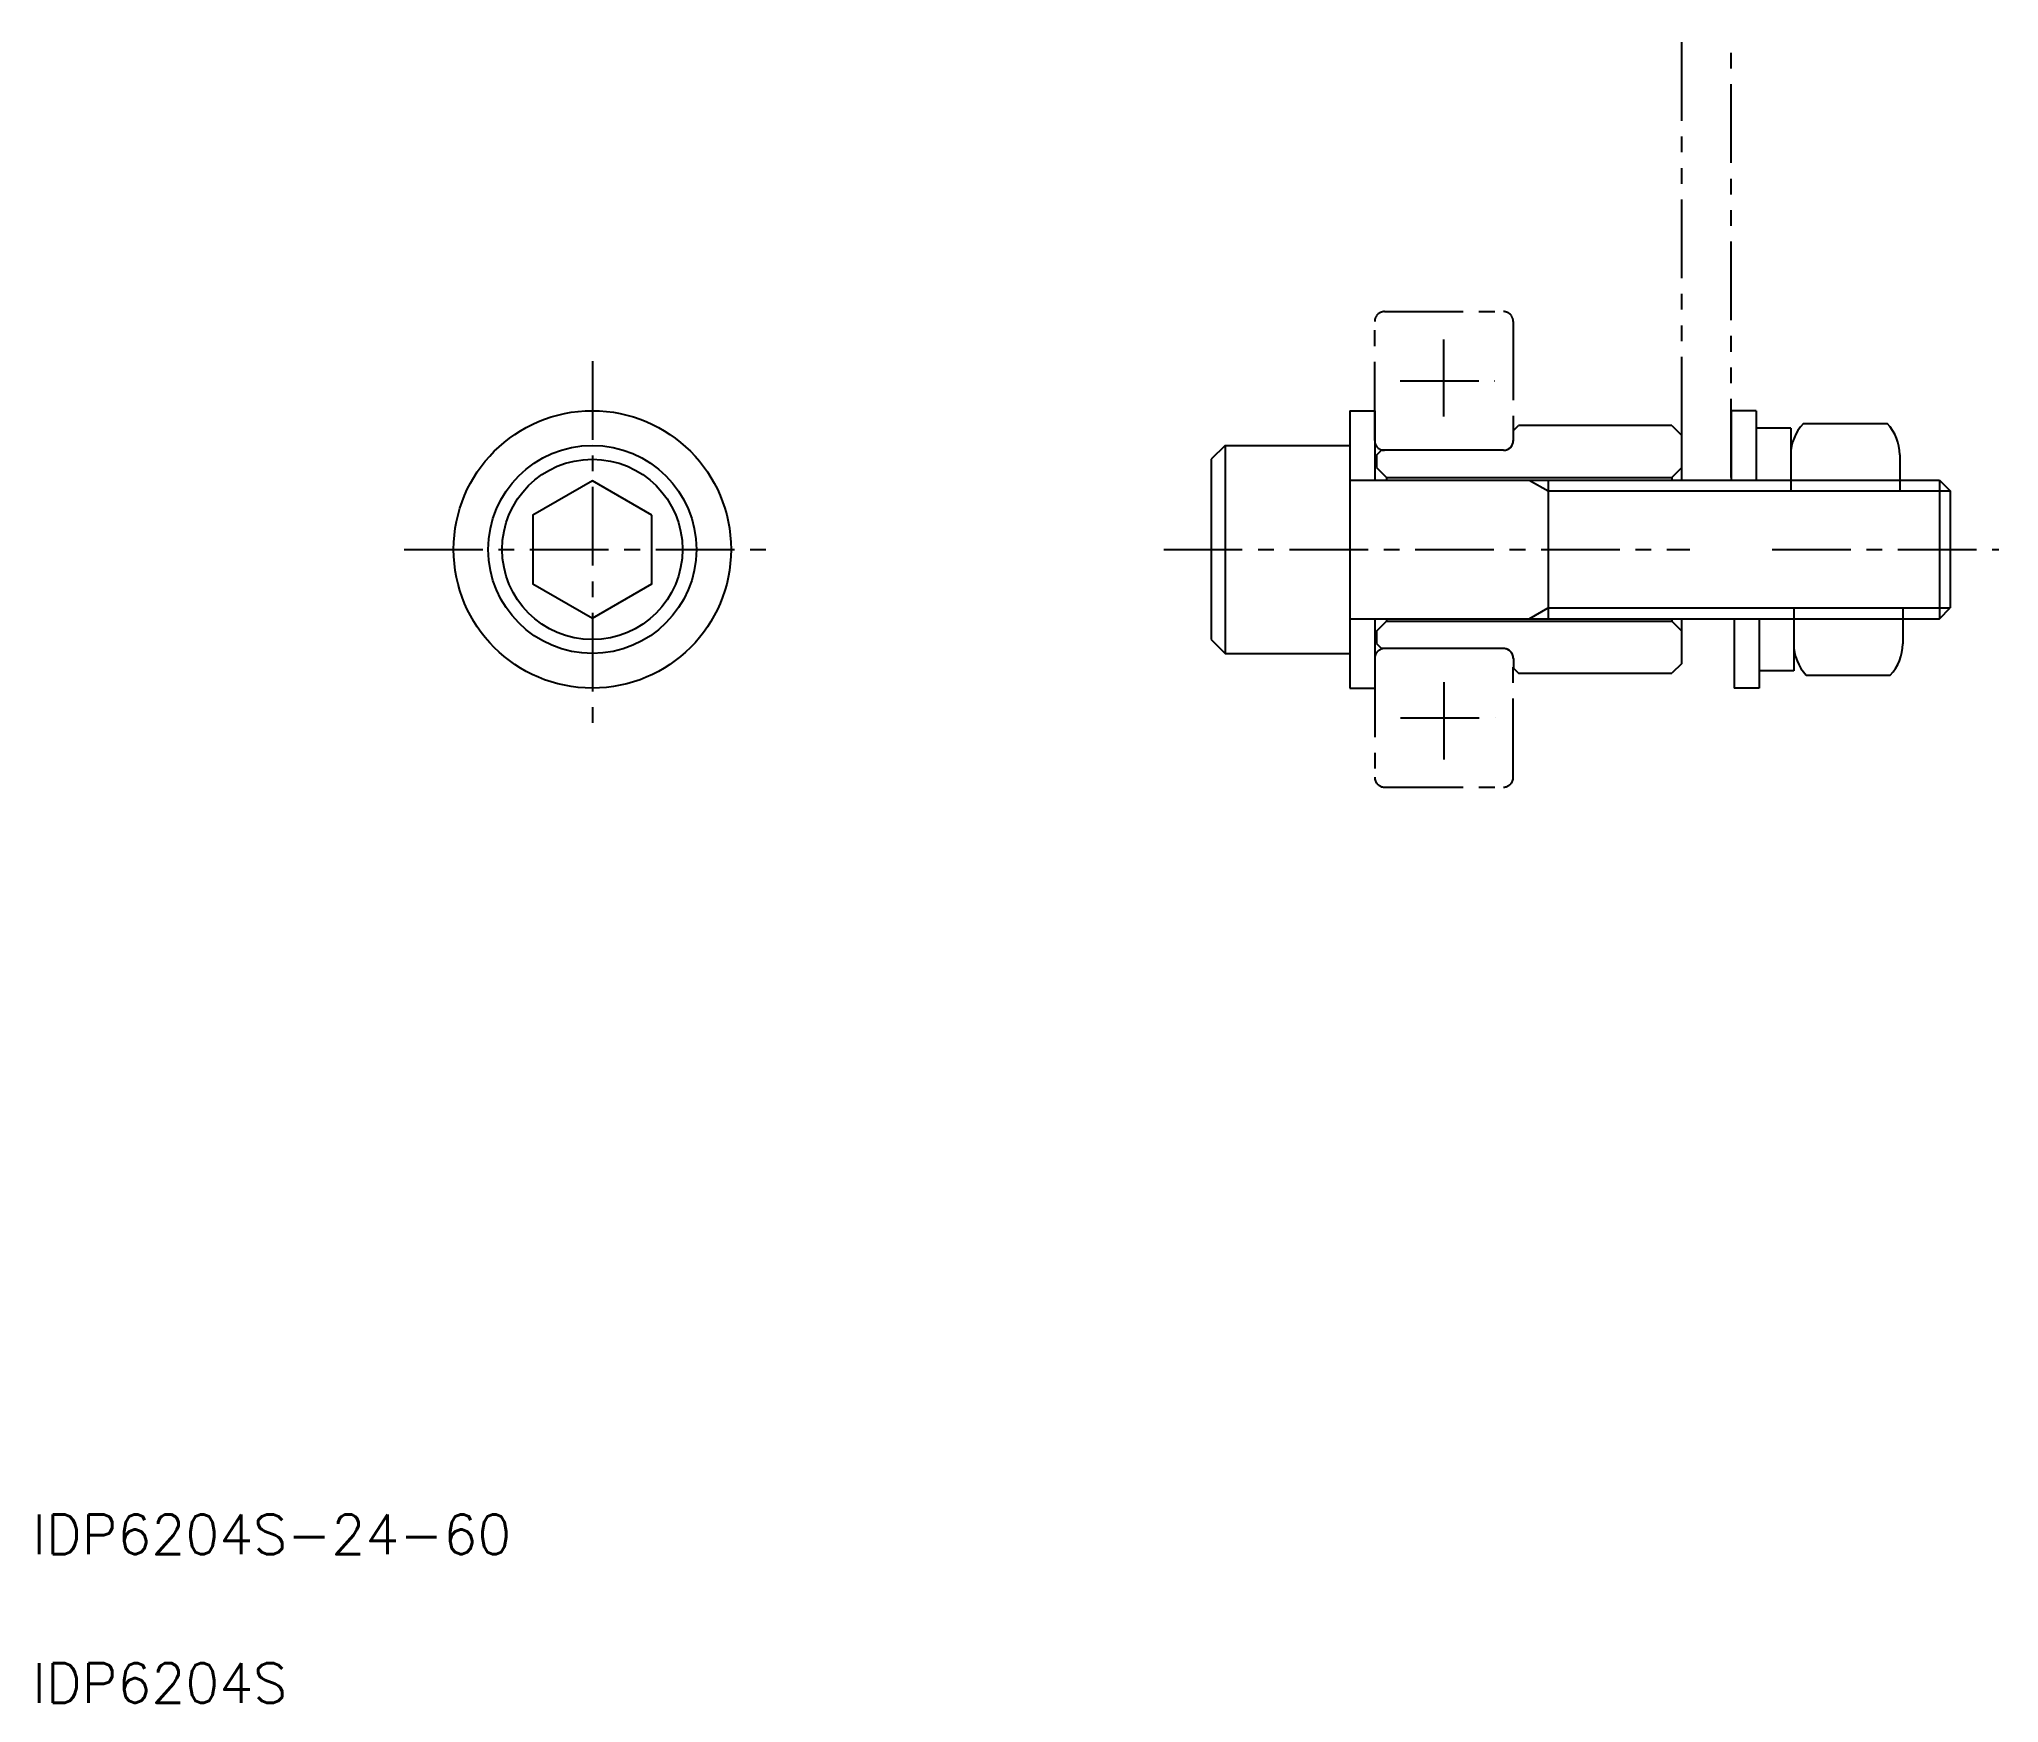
# Model space of a CAD drawing. Extents: x 11 to 208, y 10 to 178.
import ezdxf

# ---------------------------------------------------------------- set-up
doc = ezdxf.new("R2010")
doc.units = 0
doc.header["$LTSCALE"] = 0.25
doc.linetypes.add('CENTER', pattern=[50.8, 31.75, -6.35, 6.35, -6.35])
doc.linetypes.add('PHANTOM', pattern=[63.5, 31.75, -6.35, 6.35, -6.35, 6.35, -6.35])
doc.layers.get('0').update_dxf_attribs({"linetype": 'CONTINUOUS'})
doc.layers.add('CENTER', color=1, linetype='CENTER')
doc.styles.get("Standard").update_dxf_attribs({"font": 'txt', "bigfont": 'BIGFONT'})

msp = doc.modelspace()

# ---------------------------------------------------------------- linework, layer by layer
at = {"color": 3, "linetype": 'PHANTOM'}
for p, q in [((176.49, 137.9), (176.49, 177.89)), ((181.49, 133.65), (181.49, 177.89)), ((152.44, 147.59), (152.44, 139.8)), ((148.06, 143.4), (157.62, 143.4)), ((145.49, 115.4), (145.49, 103.41)), ((158.48, 116.4), (146.49, 116.4)), ((159.48, 103.41), (159.48, 115.4)), ((152.49, 105.21), (152.49, 113)), ((148.11, 109.41), (157.66, 109.41)), ((146.49, 102.41), (158.48, 102.41))]:
    msp.add_line(p, q, dxfattribs=at)
at = {"color": 7, "linetype": 'CONTINUOUS'}
for p, q in [((142.99, 140.4), (145.49, 140.4)), ((142.99, 140.4), (142.99, 112.4)), ((145.49, 140.4), (145.49, 133.4)), ((159.49, 138.4), (159.99, 138.9)), ((175.49, 138.9), (159.99, 138.9)), ((175.49, 138.9), (176.49, 137.9)), ((181.49, 140.4), (181.49, 133.4)), ((183.99, 140.4), (181.49, 140.4)), ((183.99, 140.4), (183.99, 133.4)), ((187.49, 138.65), (183.99, 138.65)), ((187.49, 138.65), (187.49, 132.3)), ((188.76, 139.1), (197.22, 139.1)), ((130.39, 136.9), (128.99, 135.5)), ((130.39, 136.9), (130.39, 115.9)), ((130.39, 136.9), (142.99, 136.9)), ((159.49, 137.4), (159.49, 138.4)), ((176.49, 133.4), (176.49, 137.9)), ((128.99, 135.5), (128.99, 117.3)), ((145.69, 135.9), (146.19, 136.4)), ((145.69, 135.9), (145.69, 134.65)), ((145.69, 134.65), (146.69, 133.65)), ((158.49, 136.4), (146.19, 136.4)), ((176.49, 134.65), (175.49, 133.65)), ((187.49, 135.93), (187.49, 133.4)), ((198.49, 135.93), (198.49, 132.3)), ((142.99, 133.4), (202.49, 133.4)), ((146.69, 133.65), (175.49, 133.65)), ((146.69, 133.65), (146.69, 133.4)), ((162.99, 133.4), (162.99, 119.4)), ((175.49, 133.65), (175.49, 133.4)), ((202.49, 133.4), (202.49, 119.4)), ((202.49, 133.4), (203.59, 132.3)), ((203.59, 132.3), (203.59, 120.5)), ((142.99, 119.4), (202.49, 119.4)), ((145.49, 119.4), (145.49, 112.4)), ((145.69, 118.15), (146.69, 119.15)), ((146.69, 119.4), (146.69, 119.15)), ((146.69, 119.15), (175.49, 119.15)), ((157.86, 119.4), (157.86, 119.4)), ((172.74, 119.4), (172.74, 119.4)), ((175.49, 119.4), (175.49, 119.15)), ((176.49, 118.15), (175.49, 119.15)), ((176.49, 114.9), (176.49, 119.4)), ((181.79, 119.4), (181.79, 112.4)), ((184.29, 119.4), (184.29, 112.4)), ((187.79, 120.5), (187.79, 114.15)), ((187.79, 119.4), (187.79, 116.88)), ((198.79, 120.5), (198.79, 116.88)), ((202.49, 119.4), (203.59, 120.5)), ((128.99, 117.3), (130.39, 115.9)), ((145.69, 118.15), (145.69, 116.9)), ((145.69, 116.9), (146.19, 116.4)), ((130.39, 115.9), (142.99, 115.9)), ((158.49, 116.4), (146.19, 116.4)), ((159.49, 115.4), (159.49, 114.4)), ((176.49, 114.9), (175.49, 113.9)), ((159.49, 114.4), (159.99, 113.9)), ((159.99, 113.9), (175.49, 113.9)), ((187.79, 114.15), (184.29, 114.15)), ((189.06, 113.7), (197.52, 113.7)), ((142.99, 112.4), (145.49, 112.4)), ((184.29, 112.4), (181.79, 112.4))]:
    msp.add_line(p, q, dxfattribs=at)
at = {"color": 3, "linetype": 'CONTINUOUS'}
for p, q in [((161.08, 133.4), (162.99, 132.3)), ((162.99, 132.3), (203.59, 132.3)), ((161.08, 119.4), (162.99, 120.5)), ((162.99, 120.5), (203.59, 120.5))]:
    msp.add_line(p, q, dxfattribs=at)
at = {"color": 3, "linetype": 'PHANTOM'}
msp.add_lwpolyline([(158.48, 136.4), (146.49, 136.4, -0.414214), (145.49, 137.4), (145.49, 149.4, -0.414214), (146.49, 150.4), (158.48, 150.4, -0.414214), (159.48, 149.4), (159.48, 137.4, -0.414214)], format="xyb", close=True, dxfattribs=at)
at = {"color": 7, "linetype": 'CONTINUOUS'}
msp.add_lwpolyline([(72.52, 129.87), (66.52, 133.33), (60.52, 129.87), (60.52, 122.94), (66.52, 119.47), (72.52, 122.94)], close=True, dxfattribs=at)
for radius in [14, 10.5, 9.1]:
    msp.add_circle((66.52, 126.4), radius, dxfattribs=at)
for centre, radius, start, end in [((192.09, 135.93), 4.6, 136.3898, 180.0021), ((193.89, 135.93), 4.6, 359.9979, 43.6102), ((158.49, 137.4), 1, 270, 0), ((192.39, 116.88), 4.6, 179.9979, 223.6102), ((194.19, 116.88), 4.6, 316.3898, 0.0021), ((158.49, 115.4), 1, 0, 90)]:
    msp.add_arc(centre, radius, start, end, dxfattribs=at)
at = {"color": 3, "linetype": 'PHANTOM'}
for centre, start, end in [((146.49, 115.4), 90, 180), ((158.48, 115.4), 0, 90), ((146.49, 103.41), 180, 270), ((158.48, 103.41), 270, 0)]:
    msp.add_arc(centre, 1, start, end, dxfattribs=at)
at = {"layer": 'CENTER', "color": 1, "linetype": 'CENTER'}
for p, q in [((66.52, 145.4), (66.52, 107.4)), ((47.52, 126.4), (85.52, 126.4)), ((124.19, 126.4), (177.29, 126.4)), ((185.6, 126.4), (208.49, 126.4))]:
    msp.add_line(p, q, dxfattribs=at)

# ---------------------------------------------------------------- texts
at = {"color": 7, "linetype": 'CONTINUOUS'}
for s, p in [('IDP6204S-24-60', (10, 25)), ('IDP6204S', (10, 10))]:
    msp.add_text(s, height=4, dxfattribs=at).set_placement(p)

doc.saveas('drawing.dxf')
